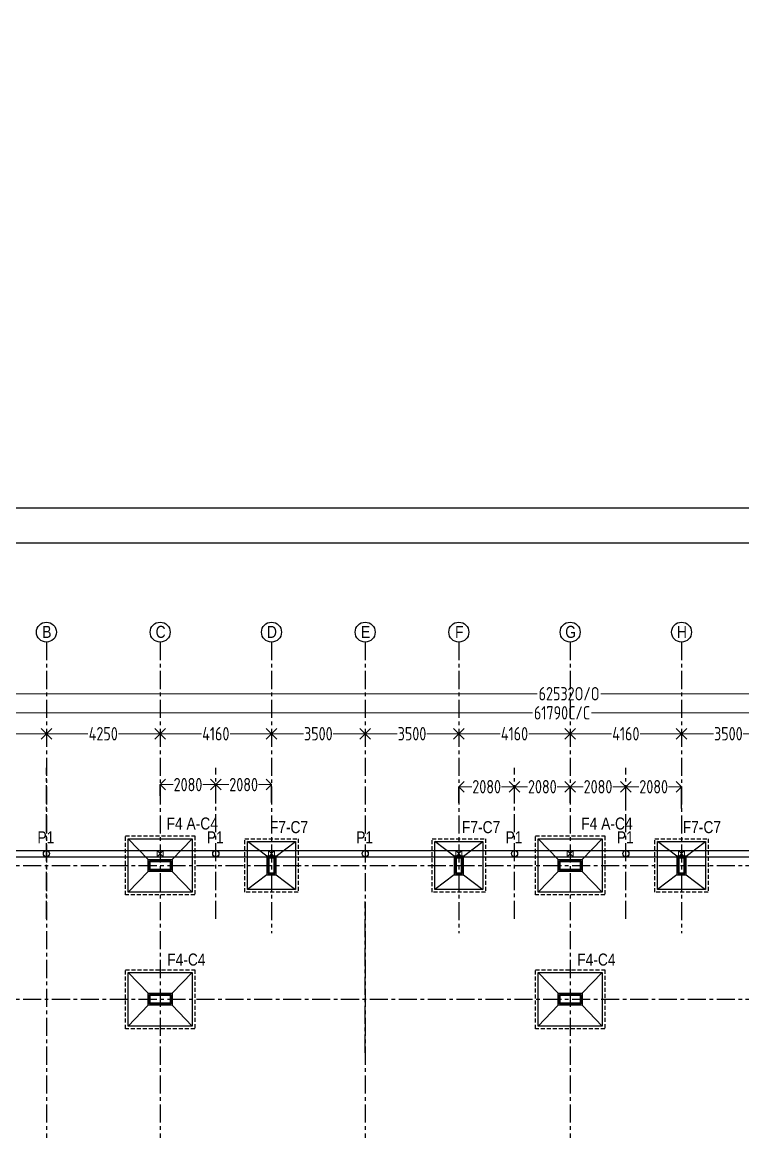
# Model space of a CAD drawing. Header units: inches. Extents: x -605 to 2991212, y -2872845 to 0.
# Drawn here: x 2281021 to 2307946, y -2387757 to -2346287 of the extents above; entities that cross this region are included whole.
import ezdxf
from ezdxf import colors
from ezdxf.entities.mleader import LeaderData, LeaderLine
from ezdxf.math import Vec2, Vec3

# ---------------------------------------------------------------- set-up
doc = ezdxf.new("R2010")
doc.units = ezdxf.units.IN
doc.header["$LTSCALE"] = 600
doc.header["$MEASUREMENT"] = 0
doc.linetypes.add('CENTER', pattern=[2, 1.25, -0.25, 0.25, -0.25])
doc.linetypes.add('DASHED2', pattern=[0.375, 0.25, -0.125])
for name, color, linetype, lineweight in [('PV_TEXT_ROMANS', 7, 'Continuous', 0), ('rDIMension', 1, 'Continuous', 18), ('rRCC 2', 40, 'Continuous', 15), ('rSHEET', 2, 'Continuous', 30)]:
    doc.layers.add(name, color=color, linetype=linetype, lineweight=lineweight)
doc.layers.add('see level', color=2, linetype='Continuous')
doc.layers.add('SnT-CENTER2', color=8, linetype='CENTER')
doc.styles.add('DIM', font='geniso.shx', dxfattribs={"width": 0.85})
doc.styles.add('J.P', font='ARIALN.TTF')
doc.styles.add('TEXT3', font='geniso.shx')
doc.dimstyles.new('ST-100', dxfattribs={"dimscale": 100, "dimtxt": 2.5, "dimasz": 2, "dimexe": 0.18, "dimexo": 0.0625, "dimgap": 0.2, "dimtad": 0, "dimdec": 0, "dimzin": 0, "dimdsep": 46, "dimtxsty": 'DIM', "dimblk": 'OPEN90', "dimcen": 0.09, "dimclrd": 256, "dimclrt": 7, "dimadec": 0, "dimazin": 0, "dimtfac": 1, "dimtdec": 0, "dimtofl": 0, "dimtmove": 0, "dimatfit": 3, "dimldrblk": 'OPEN90', "dimfxl": 1, "dimtolj": 1, "dimtzin": 0, "dimlwd": -1, "dimarcsym": 0})

# ---------------------------------------------------------------- blocks, each defined once
blk = doc.blocks.new('_Open90')
at = {"color": 0, "linetype": 'ByBlock', "lineweight": -2}
for p, q in [((0, 0), (-1, 0)), ((-0.5, 0.5), (0, 0)), ((0, 0), (-0.5, -0.5))]:
    blk.add_line(p, q, dxfattribs=at)
blk = doc.blocks.new('*D692')
at = {"layer": 'Defpoints', "color": 0, "linetype": 'ByBlock'}
for p in [(2277816, -2372637), (2281926, -2372880), (2281926, -2372880)]:
    blk.add_point(p, dxfattribs=at)
at = {"layer": 'rDIMension', "color": 0, "linetype": 'ByBlock', "lineweight": -2}
for p, q in [((2277816, -2372637), (2277816, -2372880)), ((2281926, -2372880), (2281926, -2372880))]:
    blk.add_line(p, q, dxfattribs=at)
at = {"layer": 'rDIMension'}
for p, q in [((2278216, -2372880), (2279384, -2372880)), ((2281526, -2372880), (2280359, -2372880))]:
    blk.add_line(p, q, dxfattribs=at)
at = {"layer": 'rDIMension', "linetype": 'ByBlock', "xscale": 400, "yscale": 400, "zscale": 400, "rotation": 180}
blk.add_blockref('_Open90', (2277816, -2372880), dxfattribs=at)
at = {"layer": 'rDIMension', "linetype": 'ByBlock', "xscale": 400, "yscale": 400, "zscale": 400}
blk.add_blockref('_Open90', (2281926, -2372880), dxfattribs=at)
at = {"layer": 'rDIMension', "color": 7, "linetype": 'ByBlock', "insert": (2279871, -2372880), "char_height": 500, "attachment_point": 5, "style": 'DIM'}
blk.add_mtext('\\A1;4110', dxfattribs=at)
blk = doc.blocks.new('*D693')
at = {"layer": 'Defpoints', "color": 0, "linetype": 'ByBlock'}
for p in [(2281926, -2372880), (2286176, -2372880), (2286176, -2372880)]:
    blk.add_point(p, dxfattribs=at)
at = {"layer": 'rDIMension', "color": 0, "linetype": 'ByBlock', "lineweight": -2}
for p, q in [((2281926, -2372880), (2281926, -2372880)), ((2286176, -2372880), (2286176, -2372880))]:
    blk.add_line(p, q, dxfattribs=at)
at = {"layer": 'rDIMension'}
for p, q in [((2282326, -2372880), (2283479, -2372880)), ((2285776, -2372880), (2284624, -2372880))]:
    blk.add_line(p, q, dxfattribs=at)
at = {"layer": 'rDIMension', "linetype": 'ByBlock', "xscale": 400, "yscale": 400, "zscale": 400, "rotation": 180}
blk.add_blockref('_Open90', (2281926, -2372880), dxfattribs=at)
at = {"layer": 'rDIMension', "linetype": 'ByBlock', "xscale": 400, "yscale": 400, "zscale": 400}
blk.add_blockref('_Open90', (2286176, -2372880), dxfattribs=at)
at = {"layer": 'rDIMension', "color": 7, "linetype": 'ByBlock', "insert": (2284051, -2372880), "char_height": 500, "attachment_point": 5, "style": 'DIM'}
blk.add_mtext('\\A1;4250', dxfattribs=at)
blk = doc.blocks.new('*D694')
at = {"layer": 'Defpoints', "color": 0, "linetype": 'ByBlock'}
for p in [(2286176, -2372880), (2290336, -2372880), (2290336, -2372880)]:
    blk.add_point(p, dxfattribs=at)
at = {"layer": 'rDIMension', "color": 0, "linetype": 'ByBlock', "lineweight": -2}
for p, q in [((2286176, -2372880), (2286176, -2372880)), ((2290336, -2372880), (2290336, -2372880))]:
    blk.add_line(p, q, dxfattribs=at)
at = {"layer": 'rDIMension'}
for p, q in [((2286576, -2372880), (2287726, -2372880)), ((2289936, -2372880), (2288786, -2372880))]:
    blk.add_line(p, q, dxfattribs=at)
at = {"layer": 'rDIMension', "linetype": 'ByBlock', "xscale": 400, "yscale": 400, "zscale": 400, "rotation": 180}
blk.add_blockref('_Open90', (2286176, -2372880), dxfattribs=at)
at = {"layer": 'rDIMension', "linetype": 'ByBlock', "xscale": 400, "yscale": 400, "zscale": 400}
blk.add_blockref('_Open90', (2290336, -2372880), dxfattribs=at)
at = {"layer": 'rDIMension', "color": 7, "linetype": 'ByBlock', "insert": (2288256, -2372880), "char_height": 500, "attachment_point": 5, "style": 'DIM'}
blk.add_mtext('\\A1;4160', dxfattribs=at)
blk = doc.blocks.new('*D695')
at = {"layer": 'Defpoints', "color": 0, "linetype": 'ByBlock'}
for p in [(2290336, -2372880), (2293836, -2372880), (2293836, -2372880)]:
    blk.add_point(p, dxfattribs=at)
at = {"layer": 'rDIMension', "color": 0, "linetype": 'ByBlock', "lineweight": -2}
for p, q in [((2290336, -2372880), (2290336, -2372880)), ((2293836, -2372880), (2293836, -2372880))]:
    blk.add_line(p, q, dxfattribs=at)
at = {"layer": 'rDIMension'}
for p, q in [((2290736, -2372880), (2291535, -2372880)), ((2293436, -2372880), (2292638, -2372880))]:
    blk.add_line(p, q, dxfattribs=at)
at = {"layer": 'rDIMension', "linetype": 'ByBlock', "xscale": 400, "yscale": 400, "zscale": 400, "rotation": 180}
blk.add_blockref('_Open90', (2290336, -2372880), dxfattribs=at)
at = {"layer": 'rDIMension', "linetype": 'ByBlock', "xscale": 400, "yscale": 400, "zscale": 400}
blk.add_blockref('_Open90', (2293836, -2372880), dxfattribs=at)
at = {"layer": 'rDIMension', "color": 7, "linetype": 'ByBlock', "insert": (2292086, -2372880), "char_height": 500, "attachment_point": 5, "style": 'DIM'}
blk.add_mtext('\\A1;3500', dxfattribs=at)
blk = doc.blocks.new('*D696')
at = {"layer": 'Defpoints', "color": 0, "linetype": 'ByBlock'}
for p in [(2293836, -2372880), (2297336, -2372880), (2297336, -2372880)]:
    blk.add_point(p, dxfattribs=at)
at = {"layer": 'rDIMension', "color": 0, "linetype": 'ByBlock', "lineweight": -2}
for p, q in [((2293836, -2372880), (2293836, -2372880)), ((2297336, -2372880), (2297336, -2372880))]:
    blk.add_line(p, q, dxfattribs=at)
at = {"layer": 'rDIMension'}
for p, q in [((2294236, -2372880), (2295035, -2372880)), ((2296936, -2372880), (2296138, -2372880))]:
    blk.add_line(p, q, dxfattribs=at)
at = {"layer": 'rDIMension', "linetype": 'ByBlock', "xscale": 400, "yscale": 400, "zscale": 400, "rotation": 180}
blk.add_blockref('_Open90', (2293836, -2372880), dxfattribs=at)
at = {"layer": 'rDIMension', "linetype": 'ByBlock', "xscale": 400, "yscale": 400, "zscale": 400}
blk.add_blockref('_Open90', (2297336, -2372880), dxfattribs=at)
at = {"layer": 'rDIMension', "color": 7, "linetype": 'ByBlock', "insert": (2295586, -2372880), "char_height": 500, "attachment_point": 5, "style": 'DIM'}
blk.add_mtext('\\A1;3500', dxfattribs=at)
blk = doc.blocks.new('*D697')
at = {"layer": 'Defpoints', "color": 0, "linetype": 'ByBlock'}
for p in [(2297336, -2372880), (2301496, -2372880), (2301496, -2372880)]:
    blk.add_point(p, dxfattribs=at)
at = {"layer": 'rDIMension', "color": 0, "linetype": 'ByBlock', "lineweight": -2}
for p, q in [((2297336, -2372880), (2297336, -2372880)), ((2301496, -2372880), (2301496, -2372880))]:
    blk.add_line(p, q, dxfattribs=at)
at = {"layer": 'rDIMension'}
for p, q in [((2297736, -2372880), (2298886, -2372880)), ((2301096, -2372880), (2299946, -2372880))]:
    blk.add_line(p, q, dxfattribs=at)
at = {"layer": 'rDIMension', "linetype": 'ByBlock', "xscale": 400, "yscale": 400, "zscale": 400, "rotation": 180}
blk.add_blockref('_Open90', (2297336, -2372880), dxfattribs=at)
at = {"layer": 'rDIMension', "linetype": 'ByBlock', "xscale": 400, "yscale": 400, "zscale": 400}
blk.add_blockref('_Open90', (2301496, -2372880), dxfattribs=at)
at = {"layer": 'rDIMension', "color": 7, "linetype": 'ByBlock', "insert": (2299416, -2372880), "char_height": 500, "attachment_point": 5, "style": 'DIM'}
blk.add_mtext('\\A1;4160', dxfattribs=at)
blk = doc.blocks.new('*D698')
at = {"layer": 'Defpoints', "color": 0, "linetype": 'ByBlock'}
for p in [(2301496, -2372880), (2305656, -2372880), (2305656, -2372880)]:
    blk.add_point(p, dxfattribs=at)
at = {"layer": 'rDIMension', "color": 0, "linetype": 'ByBlock', "lineweight": -2}
for p, q in [((2301496, -2372880), (2301496, -2372880)), ((2305656, -2372880), (2305656, -2372880))]:
    blk.add_line(p, q, dxfattribs=at)
at = {"layer": 'rDIMension'}
for p, q in [((2301896, -2372880), (2303046, -2372880)), ((2305256, -2372880), (2304106, -2372880))]:
    blk.add_line(p, q, dxfattribs=at)
at = {"layer": 'rDIMension', "linetype": 'ByBlock', "xscale": 400, "yscale": 400, "zscale": 400, "rotation": 180}
blk.add_blockref('_Open90', (2301496, -2372880), dxfattribs=at)
at = {"layer": 'rDIMension', "linetype": 'ByBlock', "xscale": 400, "yscale": 400, "zscale": 400}
blk.add_blockref('_Open90', (2305656, -2372880), dxfattribs=at)
at = {"layer": 'rDIMension', "color": 7, "linetype": 'ByBlock', "insert": (2303576, -2372880), "char_height": 500, "attachment_point": 5, "style": 'DIM'}
blk.add_mtext('\\A1;4160', dxfattribs=at)
blk = doc.blocks.new('*D699')
at = {"layer": 'Defpoints', "color": 0, "linetype": 'ByBlock'}
for p in [(2305656, -2372880), (2309156, -2372880), (2309156, -2373020)]:
    blk.add_point(p, dxfattribs=at)
at = {"layer": 'rDIMension', "color": 0, "linetype": 'ByBlock', "lineweight": -2}
for p, q in [((2305656, -2372880), (2305656, -2372880)), ((2309156, -2373020), (2309156, -2372880))]:
    blk.add_line(p, q, dxfattribs=at)
at = {"layer": 'rDIMension'}
for p, q in [((2306056, -2372880), (2306855, -2372880)), ((2308756, -2372880), (2307958, -2372880))]:
    blk.add_line(p, q, dxfattribs=at)
at = {"layer": 'rDIMension', "linetype": 'ByBlock', "xscale": 400, "yscale": 400, "zscale": 400, "rotation": 180}
blk.add_blockref('_Open90', (2305656, -2372880), dxfattribs=at)
at = {"layer": 'rDIMension', "linetype": 'ByBlock', "xscale": 400, "yscale": 400, "zscale": 400}
blk.add_blockref('_Open90', (2309156, -2372880), dxfattribs=at)
at = {"layer": 'rDIMension', "color": 7, "linetype": 'ByBlock', "insert": (2307406, -2372880), "char_height": 500, "attachment_point": 5, "style": 'DIM'}
blk.add_mtext('\\A1;3500', dxfattribs=at)
blk = doc.blocks.new('*D749')
at = {"layer": 'Defpoints', "color": 0, "linetype": 'ByBlock'}
for p in [(2332086, -2371391), (2270296, -2372183), (2332086, -2372098)]:
    blk.add_point(p, dxfattribs=at)
at = {"layer": 'rDIMension', "color": 0, "linetype": 'ByBlock', "lineweight": -2}
for p, q in [((2332086, -2371391), (2332086, -2372098)), ((2270296, -2372183), (2270296, -2372098))]:
    blk.add_line(p, q, dxfattribs=at)
at = {"layer": 'rDIMension'}
for p, q in [((2270696, -2372098), (2300087, -2372098)), ((2331686, -2372098), (2302296, -2372098))]:
    blk.add_line(p, q, dxfattribs=at)
at = {"layer": 'rDIMension', "linetype": 'ByBlock', "xscale": 400, "yscale": 400, "zscale": 400, "rotation": 180}
blk.add_blockref('_Open90', (2270296, -2372098), dxfattribs=at)
at = {"layer": 'rDIMension', "linetype": 'ByBlock', "xscale": 400, "yscale": 400, "zscale": 400}
blk.add_blockref('_Open90', (2332086, -2372098), dxfattribs=at)
at = {"layer": 'rDIMension', "color": 7, "linetype": 'ByBlock', "insert": (2301191, -2372098), "char_height": 500, "attachment_point": 5, "style": 'DIM'}
blk.add_mtext('\\A1;61790C/C', dxfattribs=at)
blk = doc.blocks.new('*D750')
at = {"layer": 'Defpoints', "color": 0, "linetype": 'ByBlock'}
for p in [(2332721, -2371384), (2270189, -2377246), (2332721, -2377246)]:
    blk.add_point(p, dxfattribs=at)
at = {"layer": 'rDIMension', "color": 0, "linetype": 'ByBlock', "lineweight": -2}
for p, q in [((2270189, -2377246), (2270189, -2371384)), ((2332721, -2377246), (2332721, -2371384))]:
    blk.add_line(p, q, dxfattribs=at)
at = {"layer": 'rDIMension'}
for p, q in [((2270589, -2371384), (2300267, -2371384)), ((2332321, -2371384), (2302644, -2371384))]:
    blk.add_line(p, q, dxfattribs=at)
at = {"layer": 'rDIMension', "linetype": 'ByBlock', "xscale": 400, "yscale": 400, "zscale": 400, "rotation": 180}
blk.add_blockref('_Open90', (2270189, -2371384), dxfattribs=at)
at = {"layer": 'rDIMension', "linetype": 'ByBlock', "xscale": 400, "yscale": 400, "zscale": 400}
blk.add_blockref('_Open90', (2332721, -2371384), dxfattribs=at)
at = {"layer": 'rDIMension', "color": 7, "linetype": 'ByBlock', "insert": (2301455, -2371384), "char_height": 500, "attachment_point": 5, "style": 'DIM'}
blk.add_mtext('\\A1;62532O/O', dxfattribs=at)
blk = doc.blocks.new('*D759')
at = {"layer": 'Defpoints', "color": 0, "linetype": 'ByBlock'}
for p in [(2288256, -2374781), (2286176, -2375197), (2288256, -2375197)]:
    blk.add_point(p, dxfattribs=at)
at = {"layer": 'rDIMension', "color": 0, "linetype": 'ByBlock', "lineweight": -2}
for p, q in [((2286176, -2375197), (2286176, -2374781)), ((2288256, -2375197), (2288256, -2374781))]:
    blk.add_line(p, q, dxfattribs=at)
at = {"layer": 'rDIMension'}
for p, q in [((2286576, -2374781), (2286665, -2374781)), ((2287856, -2374781), (2287768, -2374781))]:
    blk.add_line(p, q, dxfattribs=at)
at = {"layer": 'rDIMension', "linetype": 'ByBlock', "xscale": 400, "yscale": 400, "zscale": 400, "rotation": 180}
blk.add_blockref('_Open90', (2286176, -2374781), dxfattribs=at)
at = {"layer": 'rDIMension', "linetype": 'ByBlock', "xscale": 400, "yscale": 400, "zscale": 400}
blk.add_blockref('_Open90', (2288256, -2374781), dxfattribs=at)
at = {"layer": 'rDIMension', "color": 7, "linetype": 'ByBlock', "insert": (2287216, -2374781), "char_height": 500, "attachment_point": 5, "style": 'DIM'}
blk.add_mtext('\\A1;2080', dxfattribs=at)
blk = doc.blocks.new('*D760')
at = {"layer": 'Defpoints', "color": 0, "linetype": 'ByBlock'}
for p in [(2290336, -2374781), (2288256, -2375444), (2290336, -2375444)]:
    blk.add_point(p, dxfattribs=at)
at = {"layer": 'rDIMension', "color": 0, "linetype": 'ByBlock', "lineweight": -2}
for p, q in [((2288256, -2375444), (2288256, -2374781)), ((2290336, -2375444), (2290336, -2374781))]:
    blk.add_line(p, q, dxfattribs=at)
at = {"layer": 'rDIMension'}
for p, q in [((2288656, -2374781), (2288745, -2374781)), ((2289936, -2374781), (2289848, -2374781))]:
    blk.add_line(p, q, dxfattribs=at)
at = {"layer": 'rDIMension', "linetype": 'ByBlock', "xscale": 400, "yscale": 400, "zscale": 400, "rotation": 180}
blk.add_blockref('_Open90', (2288256, -2374781), dxfattribs=at)
at = {"layer": 'rDIMension', "linetype": 'ByBlock', "xscale": 400, "yscale": 400, "zscale": 400}
blk.add_blockref('_Open90', (2290336, -2374781), dxfattribs=at)
at = {"layer": 'rDIMension', "color": 7, "linetype": 'ByBlock', "insert": (2289296, -2374781), "char_height": 500, "attachment_point": 5, "style": 'DIM'}
blk.add_mtext('\\A1;2080', dxfattribs=at)
blk = doc.blocks.new('*D761')
at = {"layer": 'Defpoints', "color": 0, "linetype": 'ByBlock'}
for p in [(2299416, -2374861), (2297336, -2375463), (2299416, -2375463)]:
    blk.add_point(p, dxfattribs=at)
at = {"layer": 'rDIMension', "color": 0, "linetype": 'ByBlock', "lineweight": -2}
for p, q in [((2297336, -2375463), (2297336, -2374861)), ((2299416, -2375463), (2299416, -2374861))]:
    blk.add_line(p, q, dxfattribs=at)
at = {"layer": 'rDIMension'}
for p, q in [((2297736, -2374861), (2297825, -2374861)), ((2299016, -2374861), (2298928, -2374861))]:
    blk.add_line(p, q, dxfattribs=at)
at = {"layer": 'rDIMension', "linetype": 'ByBlock', "xscale": 400, "yscale": 400, "zscale": 400, "rotation": 180}
blk.add_blockref('_Open90', (2297336, -2374861), dxfattribs=at)
at = {"layer": 'rDIMension', "linetype": 'ByBlock', "xscale": 400, "yscale": 400, "zscale": 400}
blk.add_blockref('_Open90', (2299416, -2374861), dxfattribs=at)
at = {"layer": 'rDIMension', "color": 7, "linetype": 'ByBlock', "insert": (2298376, -2374861), "char_height": 500, "attachment_point": 5, "style": 'DIM'}
blk.add_mtext('\\A1;2080', dxfattribs=at)
blk = doc.blocks.new('*D762')
at = {"layer": 'Defpoints', "color": 0, "linetype": 'ByBlock'}
for p in [(2301496, -2374861), (2299416, -2375463), (2301496, -2375463)]:
    blk.add_point(p, dxfattribs=at)
at = {"layer": 'rDIMension', "color": 0, "linetype": 'ByBlock', "lineweight": -2}
for p, q in [((2299416, -2375463), (2299416, -2374861)), ((2301496, -2375463), (2301496, -2374861))]:
    blk.add_line(p, q, dxfattribs=at)
at = {"layer": 'rDIMension'}
for p, q in [((2299816, -2374861), (2299905, -2374861)), ((2301096, -2374861), (2301008, -2374861))]:
    blk.add_line(p, q, dxfattribs=at)
at = {"layer": 'rDIMension', "linetype": 'ByBlock', "xscale": 400, "yscale": 400, "zscale": 400, "rotation": 180}
blk.add_blockref('_Open90', (2299416, -2374861), dxfattribs=at)
at = {"layer": 'rDIMension', "linetype": 'ByBlock', "xscale": 400, "yscale": 400, "zscale": 400}
blk.add_blockref('_Open90', (2301496, -2374861), dxfattribs=at)
at = {"layer": 'rDIMension', "color": 7, "linetype": 'ByBlock', "insert": (2300456, -2374861), "char_height": 500, "attachment_point": 5, "style": 'DIM'}
blk.add_mtext('\\A1;2080', dxfattribs=at)
blk = doc.blocks.new('*D763')
at = {"layer": 'Defpoints', "color": 0, "linetype": 'ByBlock'}
for p in [(2303576, -2374861), (2301496, -2375463), (2303576, -2375463)]:
    blk.add_point(p, dxfattribs=at)
at = {"layer": 'rDIMension', "color": 0, "linetype": 'ByBlock', "lineweight": -2}
for p, q in [((2301496, -2375463), (2301496, -2374861)), ((2303576, -2375463), (2303576, -2374861))]:
    blk.add_line(p, q, dxfattribs=at)
at = {"layer": 'rDIMension'}
for p, q in [((2301896, -2374861), (2301985, -2374861)), ((2303176, -2374861), (2303088, -2374861))]:
    blk.add_line(p, q, dxfattribs=at)
at = {"layer": 'rDIMension', "linetype": 'ByBlock', "xscale": 400, "yscale": 400, "zscale": 400, "rotation": 180}
blk.add_blockref('_Open90', (2301496, -2374861), dxfattribs=at)
at = {"layer": 'rDIMension', "linetype": 'ByBlock', "xscale": 400, "yscale": 400, "zscale": 400}
blk.add_blockref('_Open90', (2303576, -2374861), dxfattribs=at)
at = {"layer": 'rDIMension', "color": 7, "linetype": 'ByBlock', "insert": (2302536, -2374861), "char_height": 500, "attachment_point": 5, "style": 'DIM'}
blk.add_mtext('\\A1;2080', dxfattribs=at)
blk = doc.blocks.new('*D764')
at = {"layer": 'Defpoints', "color": 0, "linetype": 'ByBlock'}
for p in [(2305656, -2374861), (2303576, -2375678), (2305656, -2375678)]:
    blk.add_point(p, dxfattribs=at)
at = {"layer": 'rDIMension', "color": 0, "linetype": 'ByBlock', "lineweight": -2}
for p, q in [((2303576, -2375678), (2303576, -2374861)), ((2305656, -2375678), (2305656, -2374861))]:
    blk.add_line(p, q, dxfattribs=at)
at = {"layer": 'rDIMension'}
for p, q in [((2303976, -2374861), (2304065, -2374861)), ((2305256, -2374861), (2305168, -2374861))]:
    blk.add_line(p, q, dxfattribs=at)
at = {"layer": 'rDIMension', "linetype": 'ByBlock', "xscale": 400, "yscale": 400, "zscale": 400, "rotation": 180}
blk.add_blockref('_Open90', (2303576, -2374861), dxfattribs=at)
at = {"layer": 'rDIMension', "linetype": 'ByBlock', "xscale": 400, "yscale": 400, "zscale": 400}
blk.add_blockref('_Open90', (2305656, -2374861), dxfattribs=at)
at = {"layer": 'rDIMension', "color": 7, "linetype": 'ByBlock', "insert": (2304616, -2374861), "char_height": 500, "attachment_point": 5, "style": 'DIM'}
blk.add_mtext('\\A1;2080', dxfattribs=at)
blk = doc.blocks.new('_DotBlank')
at = {"color": 0, "linetype": 'ByBlock', "lineweight": -2}
blk.add_line((-0.5, 0), (-1, 0), dxfattribs=at)
blk.add_circle((0, 0), 0.5, dxfattribs=at)

msp = doc.modelspace()

# ---------------------------------------------------------------- linework, layer by layer
at = {"color": 7, "linetype": 'DASHED2'}
for points in [[(2284876.3, -2376701.4), (2287476.3, -2376701.4), (2287476.3, -2378901.4), (2284876.3, -2378901.4)], [(2289336.3, -2376801.4), (2291336.3, -2376801.4), (2291336.3, -2378801.4), (2289336.3, -2378801.4)], [(2296336.3, -2376801.4), (2298336.3, -2376801.4), (2298336.3, -2378801.4), (2296336.3, -2378801.4)], [(2300196.3, -2376701.4), (2302796.3, -2376701.4), (2302796.3, -2378901.4), (2300196.3, -2378901.4)], [(2304656.3, -2376801.4), (2306656.3, -2376801.4), (2306656.3, -2378801.4), (2304656.3, -2378801.4)], [(2284876.3, -2381702.9), (2287476.3, -2381702.9), (2287476.3, -2383902.9), (2284876.3, -2383902.9)], [(2300196.3, -2381702.9), (2302796.3, -2381702.9), (2302796.3, -2383902.9), (2300196.3, -2383902.9)]]:
    msp.add_lwpolyline(points, close=True, dxfattribs=at)
at = {"color": 1, "linetype": 'ByBlock'}
for points in [[(2284976.3, -2376801.4), (2287376.3, -2376801.4), (2287376.3, -2378801.4), (2284976.3, -2378801.4)], [(2289436.3, -2376901.4), (2291236.3, -2376901.4), (2291236.3, -2378701.4), (2289436.3, -2378701.4)], [(2296436.3, -2376901.4), (2298236.3, -2376901.4), (2298236.3, -2378701.4), (2296436.3, -2378701.4)], [(2300296.3, -2376801.4), (2302696.3, -2376801.4), (2302696.3, -2378801.4), (2300296.3, -2378801.4)], [(2304756.3, -2376901.4), (2306556.3, -2376901.4), (2306556.3, -2378701.4), (2304756.3, -2378701.4)], [(2290161.3, -2377451.4), (2290161.3, -2378151.4), (2290511.3, -2378151.4), (2290511.3, -2377451.4)], [(2297161.3, -2377451.4), (2297161.3, -2378151.4), (2297511.3, -2378151.4), (2297511.3, -2377451.4)], [(2305481.3, -2377451.4), (2305481.3, -2378151.4), (2305831.3, -2378151.4), (2305831.3, -2377451.4)], [(2285726.3, -2377576.4), (2286626.3, -2377576.4), (2286626.3, -2378026.4), (2285726.3, -2378026.4)], [(2301046.3, -2377576.4), (2301946.3, -2377576.4), (2301946.3, -2378026.4), (2301046.3, -2378026.4)], [(2284976.3, -2381802.9), (2287376.3, -2381802.9), (2287376.3, -2383802.9), (2284976.3, -2383802.9)], [(2300296.3, -2381802.9), (2302696.3, -2381802.9), (2302696.3, -2383802.9), (2300296.3, -2383802.9)], [(2285726.3, -2382577.9), (2286626.3, -2382577.9), (2286626.3, -2383027.9), (2285726.3, -2383027.9)], [(2301046.3, -2382577.9), (2301946.3, -2382577.9), (2301946.3, -2383027.9), (2301046.3, -2383027.9)]]:
    msp.add_lwpolyline(points, close=True, dxfattribs=at)
for points in [[(2284976.3, -2376801.4), (2285726.3, -2377576.4)], [(2287376.3, -2376801.4), (2286626.3, -2377576.4)], [(2290161.3, -2377451.4), (2289436.3, -2376901.4)], [(2290511.3, -2377451.4), (2291236.3, -2376901.4)], [(2297161.3, -2377451.4), (2296436.3, -2376901.4)], [(2297511.3, -2377451.4), (2298236.3, -2376901.4)], [(2300296.3, -2376801.4), (2301046.3, -2377576.4)], [(2302696.3, -2376801.4), (2301946.3, -2377576.4)], [(2305481.3, -2377451.4), (2304756.3, -2376901.4)], [(2305831.3, -2377451.4), (2306556.3, -2376901.4)], [(2284976.3, -2378801.4), (2285726.3, -2378026.4)], [(2287376.3, -2378801.4), (2286626.3, -2378026.4)], [(2290161.3, -2378151.4), (2289436.3, -2378701.4)], [(2290511.3, -2378151.4), (2291236.3, -2378701.4)], [(2297161.3, -2378151.4), (2296436.3, -2378701.4)], [(2297511.3, -2378151.4), (2298236.3, -2378701.4)], [(2300296.3, -2378801.4), (2301046.3, -2378026.4)], [(2302696.3, -2378801.4), (2301946.3, -2378026.4)], [(2305481.3, -2378151.4), (2304756.3, -2378701.4)], [(2305831.3, -2378151.4), (2306556.3, -2378701.4)], [(2284976.3, -2381802.9), (2285726.3, -2382577.9)], [(2287376.3, -2381802.9), (2286626.3, -2382577.9)], [(2300296.3, -2381802.9), (2301046.3, -2382577.9)], [(2302696.3, -2381802.9), (2301946.3, -2382577.9)], [(2284976.3, -2383802.9), (2285726.3, -2383027.9)], [(2287376.3, -2383802.9), (2286626.3, -2383027.9)], [(2300296.3, -2383802.9), (2301046.3, -2383027.9)], [(2302696.3, -2383802.9), (2301946.3, -2383027.9)]]:
    msp.add_lwpolyline(points, dxfattribs=at)
at = {"color": 3, "linetype": 'ByBlock'}
for points in [[(2285776.3, -2377626.4), (2286576.3, -2377626.4), (2286576.3, -2377976.4), (2285776.3, -2377976.4)], [(2290211.3, -2377501.4), (2290211.3, -2378101.4), (2290461.3, -2378101.4), (2290461.3, -2377501.4)], [(2297211.3, -2377501.4), (2297211.3, -2378101.4), (2297461.3, -2378101.4), (2297461.3, -2377501.4)], [(2301096.3, -2377626.4), (2301896.3, -2377626.4), (2301896.3, -2377976.4), (2301096.3, -2377976.4)], [(2305531.3, -2377501.4), (2305531.3, -2378101.4), (2305781.3, -2378101.4), (2305781.3, -2377501.4)], [(2285776.3, -2382627.9), (2286576.3, -2382627.9), (2286576.3, -2382977.9), (2285776.3, -2382977.9)], [(2301096.3, -2382627.9), (2301896.3, -2382627.9), (2301896.3, -2382977.9), (2301096.3, -2382977.9)]]:
    msp.add_lwpolyline(points, close=True, dxfattribs=at)
at = {"color": 2, "linetype": 'ByBlock'}
for points in [[(2285801.3, -2377651.4), (2286551.3, -2377651.4), (2286551.3, -2377951.4), (2285801.3, -2377951.4)], [(2290236.3, -2377526.4), (2290236.3, -2378076.4), (2290436.3, -2378076.4), (2290436.3, -2377526.4)], [(2297236.3, -2377526.4), (2297236.3, -2378076.4), (2297436.3, -2378076.4), (2297436.3, -2377526.4)], [(2301121.3, -2377651.4), (2301871.3, -2377651.4), (2301871.3, -2377951.4), (2301121.3, -2377951.4)], [(2305556.3, -2377526.4), (2305556.3, -2378076.4), (2305756.3, -2378076.4), (2305756.3, -2377526.4)], [(2285801.3, -2382652.9), (2286551.3, -2382652.9), (2286551.3, -2382952.9), (2285801.3, -2382952.9)], [(2301121.3, -2382652.9), (2301871.3, -2382652.9), (2301871.3, -2382952.9), (2301121.3, -2382952.9)]]:
    msp.add_lwpolyline(points, close=True, dxfattribs=at)
at = {"color": 1, "linetype": 'ByBlock'}
for centre in [(2281926.3, -2369082.4), (2286176.3, -2369082.4), (2290336.3, -2369082.4), (2293836.3, -2369082.4), (2297336.3, -2369082.4), (2301496.3, -2369082.4), (2305656.3, -2369082.4)]:
    msp.add_circle(centre, 372.1, dxfattribs=at)
at = {"color": 8, "linetype": 'ByBlock'}
for centre in [(2281926.3, -2377361.4), (2288256.3, -2377361.4), (2293836.3, -2377361.4), (2299416.3, -2377361.4), (2303576.3, -2377361.4)]:
    msp.add_circle(centre, 115, dxfattribs=at)
at = {"layer": 'rRCC 2', "color": 6}
for p, q in [((2286291.3, -2377246.4), (2286061.3, -2377476.4)), ((2286291.3, -2377476.4), (2286061.3, -2377246.4)), ((2290451.3, -2377246.4), (2290221.3, -2377476.4)), ((2290451.3, -2377476.4), (2290221.3, -2377246.4)), ((2297451.3, -2377246.4), (2297221.3, -2377476.4)), ((2297451.3, -2377476.4), (2297221.3, -2377246.4)), ((2301611.3, -2377246.4), (2301381.3, -2377476.4)), ((2301611.3, -2377476.4), (2301381.3, -2377246.4)), ((2305771.3, -2377246.4), (2305541.3, -2377476.4)), ((2305771.3, -2377476.4), (2305541.3, -2377246.4))]:
    msp.add_line(p, q, dxfattribs=at)
for points in [[(2286291.3, -2377246.4), (2286061.3, -2377246.4), (2286061.3, -2377476.4), (2286291.3, -2377476.4)], [(2290451.3, -2377246.4), (2290221.3, -2377246.4), (2290221.3, -2377476.4), (2290451.3, -2377476.4)], [(2297451.3, -2377246.4), (2297221.3, -2377246.4), (2297221.3, -2377476.4), (2297451.3, -2377476.4)], [(2301611.3, -2377246.4), (2301381.3, -2377246.4), (2301381.3, -2377476.4), (2301611.3, -2377476.4)], [(2305771.3, -2377246.4), (2305541.3, -2377246.4), (2305541.3, -2377476.4), (2305771.3, -2377476.4)]]:
    msp.add_lwpolyline(points, close=True, dxfattribs=at)
at = {"layer": 'rSHEET'}
msp.add_lwpolyline([(2360713.4, -2501041.5), (2360713.4, -2364451.2), (2264134.3, -2364451.2), (2264134.3, -2501041.5)], close=True, dxfattribs=at)
msp.add_lwpolyline([(2359415, -2498765), (2359415, -2366727.7, 0.4142136), (2358439.3, -2365752.1), (2266408.3, -2365752.1, 0.4142136), (2265432.7, -2366727.7), (2265432.7, -2498765, 0.4142136), (2266408.3, -2499740.7), (2358439.3, -2499740.7, 0.4142136)], format="xyb", close=True, dxfattribs=at)
at = {"layer": 'see level', "color": 8, "linetype": 'ByBlock'}
for p, q in [((2270189.2, -2377246.4), (2284746.3, -2377246.4)), ((2270411.3, -2377476.4), (2332491.3, -2377476.4))]:
    msp.add_line(p, q, dxfattribs=at)
msp.add_lwpolyline([(2284746.3, -2377246.4), (2332721.3, -2377246.4)], dxfattribs=at)
at = {"layer": 'SnT-CENTER2', "color": 6, "ltscale": 0.9}
for p, q in [((2281926.3, -2369454.5), (2281926.3, -2470842.6)), ((2286176.3, -2369454.5), (2286176.3, -2470842.6)), ((2290336.3, -2369454.5), (2290336.3, -2380335)), ((2293836.3, -2369454.5), (2293836.3, -2470842.6)), ((2297336.3, -2369454.5), (2297336.3, -2380335)), ((2301496.3, -2369454.5), (2301496.3, -2470842.6)), ((2305656.3, -2369454.5), (2305656.3, -2380335)), ((2273492.5, -2377801.4), (2339797.9, -2377801.4)), ((2273492.5, -2382801.4), (2339797.9, -2382801.4))]:
    msp.add_line(p, q, dxfattribs=at)
at = {"layer": 'SnT-CENTER2', "color": 8, "ltscale": 0.9}
for points in [[(2281926.3, -2379800.9), (2281926.3, -2374153)], [(2288256.3, -2379800.9), (2288256.3, -2374153)], [(2299416.3, -2379800.9), (2299416.3, -2374153)], [(2303576.3, -2379800.9), (2303576.3, -2374153)], [(2293836.3, -2384800.9), (2293836.3, -2379153)]]:
    msp.add_lwpolyline(points, dxfattribs=at)

# ---------------------------------------------------------------- texts
at = {"layer": 'PV_TEXT_ROMANS', "char_height": 450, "style": 'J.P'}
for s, insert, width, attachment_point in [('\\pxqc;B', (2281477.2, -2368848.3), 931.892, 1), ('\\pxqc;C', (2285727.2, -2368848.3), 931.892, 1), ('\\pxqc;D', (2289887.2, -2368848.3), 931.892, 1), ('\\pxqc;E', (2293387.2, -2368848.3), 931.892, 1), ('\\pxqc;F', (2296887.2, -2368848.3), 931.892, 1), ('\\pxqc;G', (2301047.2, -2368848.3), 931.892, 1), ('\\pxqc;H', (2305207.2, -2368848.3), 931.892, 1), ('\\pxqc;F4 A-C4', (2286162.5, -2376010.2), 2424.72, 1), ('\\pxqc;F7-C7', (2290522.7, -2376144.6), 931.892, 1), ('\\pxqc;F7-C7', (2297702.1, -2376144.6), 931.892, 1), ('\\pxqc;F4 A-C4', (2301700.6, -2376010.2), 2339.741, 1), ('\\pxqc;F7-C7', (2305952.7, -2376144.6), 931.892, 1), ('\\pxqc;P1', (2282973.1, -2376528.4), 2135.966, 3), ('\\pxqc;P1', (2289303.1, -2376528.4), 2135.966, 3), ('\\pxqc;P1', (2294883.1, -2376528.4), 2135.966, 3), ('\\pxqc;P1', (2300463.1, -2376528.4), 2135.966, 3), ('\\pxqc;P1', (2304623.1, -2376528.4), 2135.966, 3), ('\\pxqc;F4-C4', (2286688.7, -2381094.3), 931.892, 1), ('\\pxqc;F4-C4', (2302008.7, -2381094.3), 931.892, 1)]:
    msp.add_mtext(s, dxfattribs=dict(at, insert=insert, width=width, attachment_point=attachment_point))

# ---------------------------------------------------------------- dimensions: what is measured, and where the dimension line sits
at = {"layer": 'rDIMension', "color": 1, "linetype": 'ByBlock'}
for base, p1, p2, text, picture, middle in [((2332721.3, -2371384.4), (2270189.2, -2377246.4), (2332721.3, -2377246.4), '<>O/O', '*D750', (2301455.3, -2371384.4)), ((2332086.3, -2372098.3), (2270296.3, -2372183.1), (2332086.3, -2371390.7), '<>C/C', '*D749', (2301191.3, -2372098.3))]:
    dim = msp.add_linear_dim(base=base, p1=p1, p2=p2, text=text, dimstyle='ST-100', override={"dimtxt": 5, "dimasz": 4, "dimexe": 0, "dimexo": 0, "dimtmove": 1, "dimfxl": 1.25, "dimtfillclr": 256, "dimarcsym": 2}, dxfattribs=at)
    dim.commit()
    dim.dimension.update_dxf_attribs({"geometry": picture, "text_midpoint": middle})
for base, p1, p2, override, picture, middle in [((2281926.3, -2372879.8), (2277816.3, -2372637), (2281926.3, -2372879.8), {"dimtxt": 5, "dimasz": 4, "dimexe": 0, "dimexo": 0, "dimtmove": 1, "dimfxl": 1.25, "dimtfillclr": 256, "dimarcsym": 2}, '*D692', (2279871.3, -2372879.8)), ((2286176.3, -2372879.8), (2281926.3, -2372879.8), (2286176.3, -2372879.8), {"dimtxt": 5, "dimasz": 4, "dimexe": 0, "dimexo": 0, "dimtmove": 1, "dimfxl": 1.25, "dimtfillclr": 256, "dimarcsym": 2}, '*D693', (2284051.3, -2372879.8)), ((2290336.3, -2372879.8), (2286176.3, -2372879.8), (2290336.3, -2372879.8), {"dimtxt": 5, "dimasz": 4, "dimexe": 0, "dimexo": 0, "dimtmove": 1, "dimfxl": 1.25, "dimtfillclr": 256, "dimarcsym": 2}, '*D694', (2288256.3, -2372879.8)), ((2293836.3, -2372879.8), (2290336.3, -2372879.8), (2293836.3, -2372879.8), {"dimtxt": 5, "dimasz": 4, "dimexe": 0, "dimexo": 0, "dimtmove": 1, "dimfxl": 1.25, "dimtfillclr": 256, "dimarcsym": 2}, '*D695', (2292086.3, -2372879.8)), ((2297336.3, -2372879.8), (2293836.3, -2372879.8), (2297336.3, -2372879.8), {"dimtxt": 5, "dimasz": 4, "dimexe": 0, "dimexo": 0, "dimtmove": 1, "dimfxl": 1.25, "dimtfillclr": 256, "dimarcsym": 2}, '*D696', (2295586.3, -2372879.8)), ((2301496.3, -2372879.8), (2297336.3, -2372879.8), (2301496.3, -2372879.8), {"dimtxt": 5, "dimasz": 4, "dimexe": 0, "dimexo": 0, "dimtmove": 1, "dimfxl": 1.25, "dimtfillclr": 256, "dimarcsym": 2}, '*D697', (2299416.3, -2372879.8)), ((2305656.3, -2372879.8), (2301496.3, -2372879.8), (2305656.3, -2372879.8), {"dimtxt": 5, "dimasz": 4, "dimexe": 0, "dimexo": 0, "dimtmove": 1, "dimfxl": 1.25, "dimtfillclr": 256, "dimarcsym": 2}, '*D698', (2303576.3, -2372879.8)), ((2309156.3, -2372879.8), (2305656.3, -2372879.8), (2309156.3, -2373019.7), {"dimtxt": 5, "dimasz": 4, "dimexe": 0, "dimexo": 0, "dimtmove": 1, "dimfxl": 1.25, "dimtfillclr": 256, "dimarcsym": 2}, '*D699', (2307406.3, -2372879.8)), ((2288256.3, -2374780.9), (2286176.3, -2375197.3), (2288256.3, -2375197.3), {"dimtxt": 5, "dimasz": 4, "dimexe": 0, "dimexo": 0, "dimblk": 'Open90', "dimtmove": 1, "dimfxl": 1.25, "dimtfillclr": 256, "dimarcsym": 2}, '*D759', (2287216.3, -2374780.9)), ((2290336.3, -2374780.9), (2288256.3, -2375444), (2290336.3, -2375444), {"dimtxt": 5, "dimasz": 4, "dimexe": 0, "dimexo": 0, "dimblk": 'Open90', "dimtmove": 1, "dimfxl": 1.25, "dimtfillclr": 256, "dimarcsym": 2}, '*D760', (2289296.3, -2374780.9)), ((2299416.3, -2374861.1), (2297336.3, -2375462.5), (2299416.3, -2375462.5), {"dimtxt": 5, "dimasz": 4, "dimexe": 0, "dimexo": 0, "dimblk": 'Open90', "dimtmove": 1, "dimfxl": 1.25, "dimtfillclr": 256, "dimarcsym": 2}, '*D761', (2298376.3, -2374861.1)), ((2301496.3, -2374861.1), (2299416.3, -2375462.5), (2301496.3, -2375462.5), {"dimtxt": 5, "dimasz": 4, "dimexe": 0, "dimexo": 0, "dimblk": 'Open90', "dimtmove": 1, "dimfxl": 1.25, "dimtfillclr": 256, "dimarcsym": 2}, '*D762', (2300456.3, -2374861.1)), ((2303576.3, -2374861.1), (2301496.3, -2375462.5), (2303576.3, -2375462.5), {"dimtxt": 5, "dimasz": 4, "dimexe": 0, "dimexo": 0, "dimblk": 'Open90', "dimtmove": 1, "dimfxl": 1.25, "dimtfillclr": 256, "dimarcsym": 2}, '*D763', (2302536.3, -2374861.1)), ((2305656.3, -2374861.1), (2303576.3, -2375678.4), (2305656.3, -2375678.4), {"dimtxt": 5, "dimasz": 4, "dimexe": 0, "dimexo": 0, "dimblk": 'Open90', "dimtmove": 1, "dimfxl": 1.25, "dimtfillclr": 256, "dimarcsym": 2}, '*D764', (2304616.3, -2374861.1))]:
    dim = msp.add_linear_dim(base=base, p1=p1, p2=p2, dimstyle='ST-100', override=override, dxfattribs=at)
    dim.commit()
    dim.dimension.update_dxf_attribs({"geometry": picture, "text_midpoint": middle})

# ---------------------------------------------------------------- leaders
at = {"layer": 'rRCC 2', "color": 7}
ml = msp.add_multileader_mtext('Standard', dxfattribs=at)
ml.set_content('\\A1;\\W0.85;(a)4-12# ', color=7, style='TEXT3')
ml.set_leader_properties(color=256, linetype='ByLayer', lineweight=-1)
ml.set_arrow_properties(name='DOTBLANK')
ml.build(insert=Vec2(0, 0))
ml.multileader.update_dxf_attribs({"text_top_attachment_type": 0, "text_bottom_attachment_type": 0, "dogleg_length": 7.47, "arrow_head_size": 187.5, "scale": 75})
ctx = ml.context
ctx.base_point, ctx.scale, ctx.char_height, ctx.arrow_head_size, ctx.landing_gap_size, ctx.plane_origin = Vec3(2449102.6, -2386705.8), 75, 250, 187.5, 6.75, Vec3(2444752.6, -2386753.7)
ctx.text_align_type = 2
notes = []
notes.append((ctx, [(0, (0, 0, 0), (0, 0), (1, 0), 1, [])]))
ctx.mtext.insert, ctx.mtext.alignment, ctx.mtext.flow_direction = Vec3(2450129.2, -2386574.5), 3, 5
ml = msp.add_multileader_mtext('Standard', dxfattribs=at)
ml.set_content('\\A1;\\W0.85;(a)4-12# ', color=7, style='TEXT3')
ml.set_leader_properties(color=256, linetype='ByLayer', lineweight=-1)
ml.set_arrow_properties(name='DOTBLANK')
ml.build(insert=Vec2(0, 0))
ml.multileader.update_dxf_attribs({"text_top_attachment_type": 0, "text_bottom_attachment_type": 0, "dogleg_length": 7.47, "arrow_head_size": 187.5, "scale": 75})
ctx = ml.context
ctx.base_point, ctx.scale, ctx.char_height, ctx.arrow_head_size, ctx.landing_gap_size, ctx.plane_origin = Vec3(2474235.5, -2625457.1), 75, 250, 187.5, 6.75, Vec3(2469885.5, -2625505)
ctx.text_align_type = 2
notes.append((ctx, [(0, (0, 0, 0), (0, 0), (1, 0), 1, [])]))
ctx.mtext.insert, ctx.mtext.alignment, ctx.mtext.flow_direction = Vec3(2475262.2, -2625325.8), 3, 5
for ctx, leaders in notes:
    for number, flags, end, landing, length, lines in leaders:
        leader = LeaderData()
        leader.index, (leader.has_last_leader_line, leader.has_dogleg_vector, leader.attachment_direction) = number, flags
        leader.last_leader_point, leader.dogleg_vector, leader.dogleg_length = Vec3(end), Vec3(landing), length
        for number, points, colour, breaks in lines:
            line = LeaderLine()
            line.index, line.vertices, line.color, line.breaks = number, Vec3.list(points), colors.encode_raw_color(colour), breaks
            leader.lines.append(line)
        ctx.leaders.append(leader)

doc.saveas('drawing.dxf')
